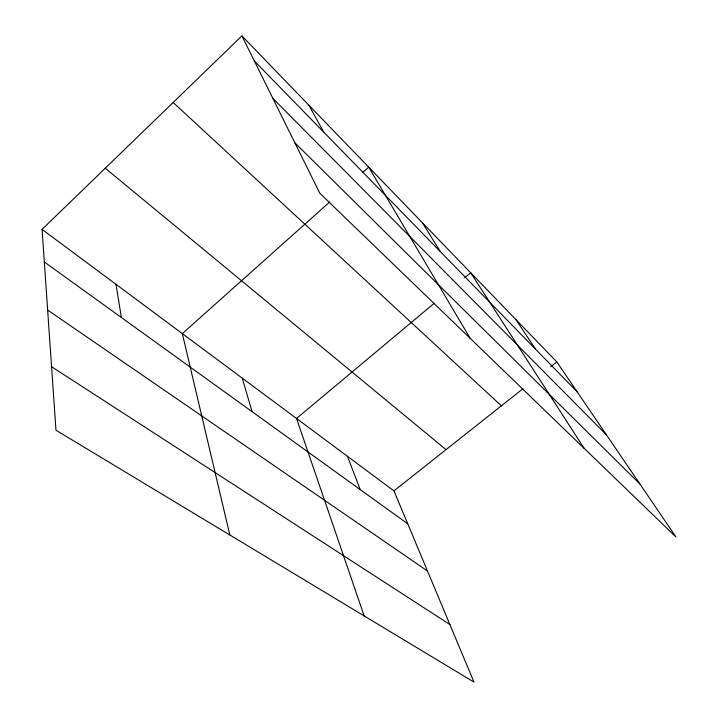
<?xml version="1.0" encoding="UTF-8"?>
<svg xmlns="http://www.w3.org/2000/svg" width="718" height="718" viewBox="0 0 718 718"><rect width="100%" height="100%" fill="white"/><g stroke="black" fill="none" stroke-linecap="round" stroke-linejoin="round"><path stroke-width="1.08" d="M42.057 229.383L393.949 490.861L473.979 682.1L55.977 430.226L42.057 229.383L241.93 35.9L556.818 361.944L675.943 536.947L319.806 193.214L241.93 35.9M329.724 201.973L182.327 333.61L229.832 534.982M362.895 172.347L368.702 167.168L470.191 338.366M434.166 303.319L296.534 418.477L364.161 615.927M464.743 277.74L470.694 272.759L584.165 448.373M393.949 490.861L523.036 388.68M550.751 366.736L556.818 361.944M51.579 366.71L449.89 624.543M47.648 310.05L427.479 570.99M44.319 261.989L407.743 523.817M105.25 168.209L446.031 449.639M173.146 102.486L501.379 405.823M294.856 142.81L639.846 483.923M272.849 98.366L606.45 434.866M254.369 61.03L577.182 391.857M515.82 319.492L535.637 349.289M422.319 222.679L440.358 251.641M308.946 105.295L323.8 132.193M347.467 456.325L360.23 489.586M242.217 378.108L252.099 411.683M115.975 284.31L121.387 317.509"/></g></svg>
